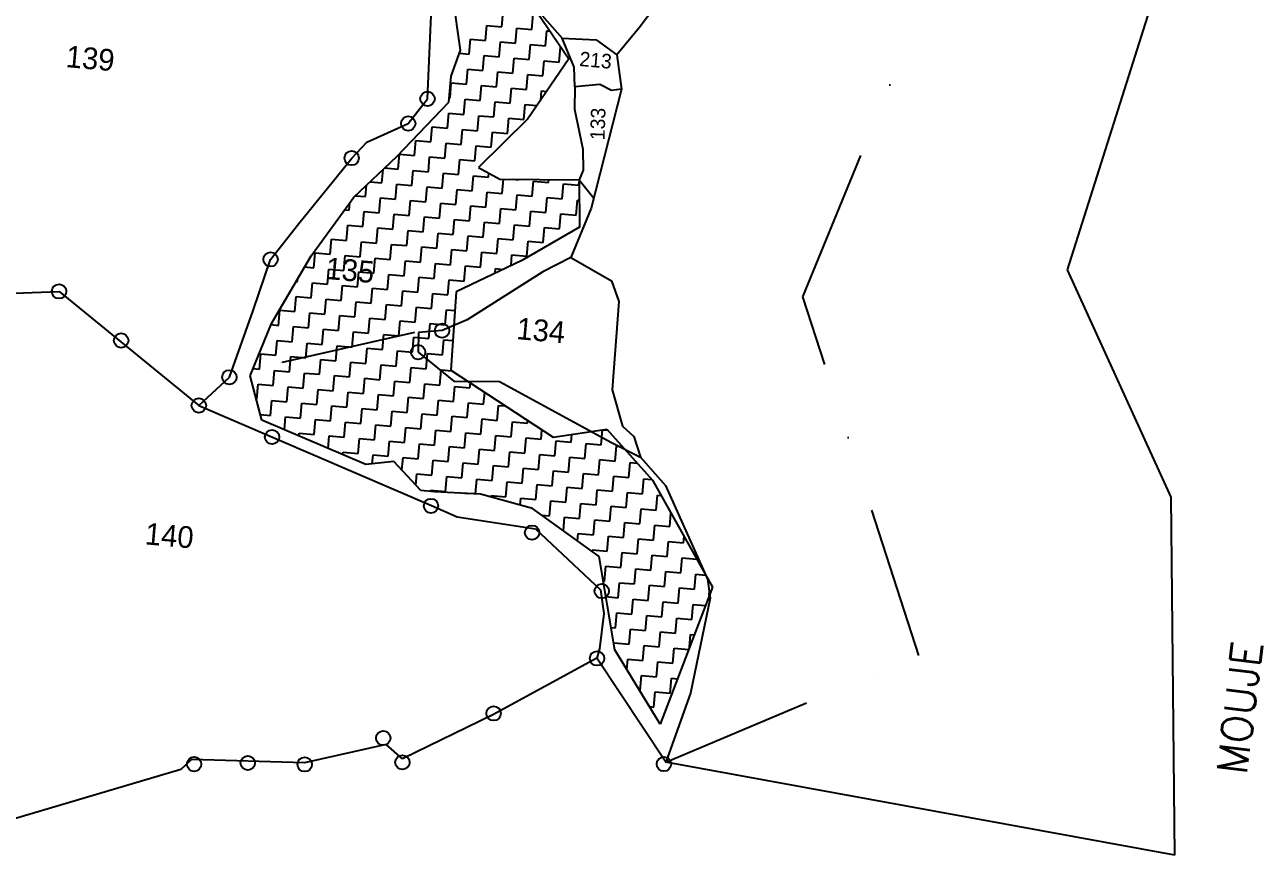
# Model space of a CAD drawing. Header units: metres. Extents: x 333510 to 337908, y 1785719 to 1790014.
# Drawn here: x 335226 to 336254, y 1785780 to 1786470 of the extents above; entities that cross this region are included whole.
import ezdxf

# ---------------------------------------------------------------- set-up
doc = ezdxf.new("R2010")
doc.units = ezdxf.units.M
doc.header["$MEASUREMENT"] = 0
doc.linetypes.add('DASHDOT', pattern=[25.4, 12.7, -6.35, 0, -6.35])
for name, color, linetype in [('OFF', 1, 'Continuous'), ('POLY_HATCH', 12, 'Continuous'), ('POLY_PARCEL', 6, 'Continuous'), ('POLY_WATER', 4, 'Continuous'), ('SYM_ARROW', 1, 'Continuous'), ('TEXT_MAPOUT', 7, 'Continuous'), ('TEXT_PARCEL', 7, 'Continuous'), ('V_BOUND_LINE', 7, 'Continuous'), ('V_BOUND_STREAM_LINE', 7, 'DASHDOT')]:
    doc.layers.add(name, color=color, linetype=linetype)
doc.styles.get("Standard").update_dxf_attribs({"font": 'simplex.shx'})
doc.styles.add('TEXT_MAP', font='', dxfattribs={"height": 0.3})
doc.styles.get('TEXT_MAP').set_extended_font_data('Kruti Dev 050')

msp = doc.modelspace()

# ---------------------------------------------------------------- linework, layer by layer
for centre in [(335560.3, 1786408.6), (335544.3, 1786388.1), (335497.3, 1786359.4), (335429.9, 1786275.2), (335254.2, 1786248.6), (335572.4, 1786216), (335305.8, 1786207.8), (335552.5, 1786198.1), (335395.7, 1786177.3), (335370.3, 1786153.8), (335431.2, 1786127.6), (335563.2, 1786070.4), (335647.2, 1786048.2), (335705.1, 1785999.6), (335701.2, 1785943.7), (335615.2, 1785898), (335523.5, 1785877.5), (335366.4, 1785855.8), (335411, 1785856.8), (335458.3, 1785855.6), (335539.5, 1785857.3), (335756.7, 1785855.9)]:
    msp.add_circle(centre, 5.98)
at = {"layer": 'OFF'}
msp.add_line((336181.2, 1785780.1), (335758.2, 1785857.5), dxfattribs=at)
at = {"layer": 'POLY_HATCH'}
for p, q in [((335587.7, 1786448.9), (335577, 1786524)), ((335641, 1786495.9), (335677.7, 1786441.8)), ((335580.1, 1786427.5), (335587.7, 1786448.9)), ((335677.7, 1786441.8), (335643.7, 1786392)), ((335578.1, 1786405.7), (335580.1, 1786427.5)), ((335534.7, 1786360.8), (335578.1, 1786405.7)), ((335643.7, 1786392), (335602.6, 1786351.4)), ((335499.2, 1786326.8), (335534.7, 1786360.8)), ((335602.6, 1786351.4), (335620.5, 1786341.8)), ((335620.5, 1786341.8), (335686.2, 1786341.4)), ((335686.2, 1786341.4), (335686.7, 1786302.1)), ((335463.6, 1786278.2), (335499.2, 1786326.8)), ((335686.7, 1786302.1), (335638.7, 1786274.3)), ((335430.8, 1786222), (335463.6, 1786278.2)), ((335638.7, 1786274.3), (335584.1, 1786248.3)), ((335584.1, 1786248.3), (335579.7, 1786183.1)), ((335413, 1786178.4), (335430.8, 1786222)), ((335422.6, 1786141.6), (335413, 1786178.4)), ((335579.7, 1786183.1), (335664.6, 1786127.4)), ((335509, 1786104.7), (335422.6, 1786141.6)), ((335664.6, 1786127.4), (335709.4, 1786134.2)), ((335709.4, 1786134.2), (335747.3, 1786091.7)), ((335532.4, 1786107.2), (335509, 1786104.7)), ((335554.7, 1786083.2), (335532.4, 1786107.2)), ((335566.2, 1786082.2), (335554.7, 1786083.2)), ((335604.3, 1786080), (335566.2, 1786082.2)), ((335747.3, 1786091.7), (335797.1, 1786003)), ((335647.4, 1786068.1), (335604.3, 1786080)), ((335703, 1786028.4), (335647.4, 1786068.1)), ((335715.9, 1785950.8), (335703, 1786028.4)), ((335797.1, 1786003), (335753.5, 1785889)), ((335753.5, 1785889), (335715.9, 1785950.8))]:
    msp.add_line(p, q, dxfattribs=at)
at = {"layer": 'POLY_HATCH', "linetype": 'Continuous'}
for p, q in [((335622, 1786468.5), (335623.1, 1786481)), ((335647, 1786466.3), (335648.1, 1786478.8)), ((335608.4, 1786457.1), (335609.5, 1786469.6)), ((335609.5, 1786469.6), (335622, 1786468.5)), ((335633.4, 1786454.9), (335634.5, 1786467.4)), ((335634.5, 1786467.4), (335647, 1786466.3)), ((335658.4, 1786452.7), (335659.5, 1786465.2)), ((335659.5, 1786465.2), (335662, 1786465)), ((335594.8, 1786445.7), (335595.9, 1786458.2)), ((335595.9, 1786458.2), (335608.4, 1786457.1)), ((335619.8, 1786443.5), (335620.9, 1786456)), ((335620.9, 1786456), (335633.4, 1786454.9)), ((335644.8, 1786441.3), (335645.9, 1786453.8)), ((335645.9, 1786453.8), (335658.4, 1786452.7)), ((335586.8, 1786446.4), (335594.8, 1786445.7)), ((335606.2, 1786432.1), (335607.3, 1786444.6)), ((335607.3, 1786444.6), (335619.8, 1786443.5)), ((335631.2, 1786429.9), (335632.3, 1786442.4)), ((335632.3, 1786442.4), (335644.8, 1786441.3)), ((335669.8, 1786439.1), (335670.9, 1786451.6)), ((335670.9, 1786451.6), (335671.1, 1786451.6)), ((335592.6, 1786420.7), (335593.7, 1786433.2)), ((335593.7, 1786433.2), (335606.2, 1786432.1)), ((335656.2, 1786427.7), (335657.3, 1786440.2)), ((335657.3, 1786440.2), (335669.8, 1786439.1)), ((335579, 1786409.3), (335580.1, 1786421.8)), ((335580.1, 1786421.8), (335592.6, 1786420.7)), ((335617.6, 1786418.5), (335618.7, 1786431)), ((335618.7, 1786431), (335631.2, 1786429.9)), ((335642.6, 1786416.3), (335643.7, 1786428.8)), ((335643.7, 1786428.8), (335656.2, 1786427.7)), ((335604, 1786407.1), (335605.1, 1786419.6)), ((335605.1, 1786419.6), (335617.6, 1786418.5)), ((335629, 1786404.9), (335630.1, 1786417.4)), ((335630.1, 1786417.4), (335642.6, 1786416.3)), ((335654.4, 1786407.6), (335655.1, 1786415.2)), ((335655.1, 1786415.2), (335659.3, 1786414.8)), ((335578.5, 1786409.4), (335579, 1786409.3)), ((335590.4, 1786395.7), (335591.5, 1786408.2)), ((335591.5, 1786408.2), (335604, 1786407.1)), ((335615.4, 1786393.5), (335616.5, 1786406)), ((335616.5, 1786406), (335629, 1786404.9)), ((335640.4, 1786391.3), (335641.5, 1786403.8)), ((335641.5, 1786403.8), (335651.2, 1786403)), ((335576.8, 1786384.3), (335577.9, 1786396.8)), ((335577.9, 1786396.8), (335590.4, 1786395.7)), ((335601.8, 1786382.1), (335602.9, 1786394.6)), ((335602.9, 1786394.6), (335615.4, 1786393.5)), ((335626.8, 1786379.9), (335627.9, 1786392.4)), ((335627.9, 1786392.4), (335640.4, 1786391.3)), ((335563.2, 1786372.9), (335564.3, 1786385.4)), ((335564.3, 1786385.4), (335576.8, 1786384.3)), ((335588.2, 1786370.7), (335589.3, 1786383.2)), ((335589.3, 1786383.2), (335601.8, 1786382.1)), ((335613.2, 1786368.5), (335614.3, 1786381)), ((335614.3, 1786381), (335626.8, 1786379.9)), ((335549.6, 1786361.6), (335550.7, 1786374)), ((335550.7, 1786374), (335563.2, 1786372.9)), ((335574.6, 1786359.3), (335575.7, 1786371.8)), ((335575.7, 1786371.8), (335588.2, 1786370.7)), ((335536, 1786350.2), (335537.1, 1786362.7)), ((335537.1, 1786362.7), (335549.6, 1786361.6)), ((335561, 1786348), (335562.1, 1786360.5)), ((335562.1, 1786360.5), (335574.6, 1786359.3)), ((335599.6, 1786357.1), (335600.7, 1786369.6)), ((335600.7, 1786369.6), (335613.2, 1786368.5)), ((335522.4, 1786338.8), (335523.4, 1786350)), ((335524.6, 1786351.2), (335536, 1786350.2)), ((335586, 1786345.8), (335587.1, 1786358.2)), ((335587.1, 1786358.2), (335599.6, 1786357.1)), ((335512.6, 1786339.6), (335522.4, 1786338.8)), ((335547.4, 1786336.6), (335548.5, 1786349.1)), ((335548.5, 1786349.1), (335561, 1786348)), ((335572.4, 1786334.4), (335573.5, 1786346.9)), ((335573.5, 1786346.9), (335586, 1786345.8)), ((335597.4, 1786332.2), (335598.5, 1786344.7)), ((335598.5, 1786344.7), (335611, 1786343.6)), ((335611, 1786343.6), (335611.3, 1786346.8)), ((335622.4, 1786330), (335623.4, 1786341.8)), ((335631.2, 1786341.8), (335636, 1786341.3)), ((335636, 1786341.3), (335636, 1786341.7)), ((335647.3, 1786327.8), (335648.4, 1786340.2)), ((335648.4, 1786340.2), (335660.9, 1786339.1)), ((335660.9, 1786339.1), (335661.2, 1786341.6)), ((335685.9, 1786336.9), (335686.2, 1786339.7)), ((335508.8, 1786327.4), (335509.6, 1786336.8)), ((335533.8, 1786325.2), (335534.9, 1786337.7)), ((335534.9, 1786337.7), (335547.4, 1786336.6)), ((335558.8, 1786323), (335559.9, 1786335.5)), ((335559.9, 1786335.5), (335572.4, 1786334.4)), ((335583.8, 1786320.8), (335584.9, 1786333.3)), ((335584.9, 1786333.3), (335597.4, 1786332.2)), ((335608.8, 1786318.6), (335609.9, 1786331.1)), ((335609.9, 1786331.1), (335622.4, 1786330)), ((335633.8, 1786316.4), (335634.9, 1786328.9)), ((335634.9, 1786328.9), (335647.3, 1786327.8)), ((335672.3, 1786325.5), (335673.4, 1786338)), ((335673.4, 1786338), (335685.9, 1786336.9)), ((335495.2, 1786316), (335495.8, 1786322.1)), ((335500.6, 1786328.1), (335508.8, 1786327.4)), ((335520.2, 1786313.8), (335521.3, 1786326.3)), ((335521.3, 1786326.3), (335533.8, 1786325.2)), ((335545.2, 1786311.6), (335546.3, 1786324.1)), ((335546.3, 1786324.1), (335558.8, 1786323)), ((335570.2, 1786309.4), (335571.3, 1786321.9)), ((335571.3, 1786321.9), (335583.8, 1786320.8)), ((335595.2, 1786307.2), (335596.3, 1786319.7)), ((335596.3, 1786319.7), (335608.8, 1786318.6)), ((335658.7, 1786314.2), (335659.8, 1786326.7)), ((335659.8, 1786326.7), (335672.3, 1786325.5)), ((335683.7, 1786312), (335684.8, 1786324.4)), ((335684.8, 1786324.4), (335686.4, 1786324.3)), ((335491.5, 1786316.3), (335495.2, 1786316)), ((335506.6, 1786302.4), (335507.7, 1786314.9)), ((335507.7, 1786314.9), (335520.2, 1786313.8)), ((335531.6, 1786300.2), (335532.7, 1786312.7)), ((335532.7, 1786312.7), (335545.2, 1786311.6)), ((335556.6, 1786298), (335557.7, 1786310.5)), ((335557.7, 1786310.5), (335570.2, 1786309.4)), ((335581.6, 1786295.8), (335582.7, 1786308.3)), ((335582.7, 1786308.3), (335595.2, 1786307.2)), ((335620.2, 1786305), (335621.3, 1786317.5)), ((335621.3, 1786317.5), (335633.8, 1786316.4)), ((335645.1, 1786302.8), (335646.2, 1786315.3)), ((335646.2, 1786315.3), (335658.7, 1786314.2)), ((335670.1, 1786300.6), (335671.2, 1786313.1)), ((335671.2, 1786313.1), (335683.7, 1786312)), ((335493, 1786291), (335494.1, 1786303.5)), ((335494.1, 1786303.5), (335506.6, 1786302.4)), ((335518, 1786288.8), (335519.1, 1786301.3)), ((335519.1, 1786301.3), (335531.6, 1786300.2)), ((335543, 1786286.6), (335544.1, 1786299.1)), ((335544.1, 1786299.1), (335556.6, 1786298)), ((335606.6, 1786293.6), (335607.7, 1786306.1)), ((335607.7, 1786306.1), (335620.2, 1786305)), ((335631.5, 1786291.4), (335632.6, 1786303.9)), ((335632.6, 1786303.9), (335645.1, 1786302.8)), ((335656.5, 1786289.2), (335657.6, 1786301.7)), ((335657.6, 1786301.7), (335670.1, 1786300.6)), ((335479.4, 1786279.6), (335480.5, 1786292.1)), ((335480.5, 1786292.1), (335493, 1786291)), ((335504.4, 1786277.4), (335505.5, 1786289.9)), ((335505.5, 1786289.9), (335518, 1786288.8)), ((335529.4, 1786275.2), (335530.5, 1786287.7)), ((335530.5, 1786287.7), (335543, 1786286.6)), ((335568, 1786284.4), (335569.1, 1786296.9)), ((335569.1, 1786296.9), (335581.6, 1786295.8)), ((335593, 1786282.2), (335594.1, 1786294.7)), ((335594.1, 1786294.7), (335606.6, 1786293.6)), ((335618, 1786280), (335619.1, 1786292.5)), ((335619.1, 1786292.5), (335631.5, 1786291.4)), ((335642.9, 1786277.8), (335644, 1786290.3)), ((335644, 1786290.3), (335656.5, 1786289.2)), ((335465.8, 1786268.2), (335466.9, 1786280.7)), ((335466.9, 1786280.7), (335479.4, 1786279.6)), ((335490.8, 1786266), (335491.9, 1786278.5)), ((335491.9, 1786278.5), (335504.4, 1786277.4)), ((335554.4, 1786273), (335555.5, 1786285.5)), ((335555.5, 1786285.5), (335568, 1786284.4)), ((335579.4, 1786270.8), (335580.5, 1786283.3)), ((335580.5, 1786283.3), (335593, 1786282.2)), ((335604.4, 1786268.6), (335605.5, 1786281.1)), ((335605.5, 1786281.1), (335618, 1786280)), ((335629.7, 1786270), (335630.4, 1786278.9)), ((335630.4, 1786278.9), (335642.9, 1786277.8)), ((335458.2, 1786268.9), (335465.8, 1786268.2)), ((335477.2, 1786254.6), (335478.3, 1786267.1)), ((335478.3, 1786267.1), (335490.8, 1786266)), ((335515.8, 1786263.8), (335516.9, 1786276.3)), ((335516.9, 1786276.3), (335529.4, 1786275.2)), ((335540.8, 1786261.6), (335541.9, 1786274.1)), ((335541.9, 1786274.1), (335554.4, 1786273)), ((335565.8, 1786259.4), (335566.9, 1786271.9)), ((335566.9, 1786271.9), (335579.4, 1786270.8)), ((335590.8, 1786257.2), (335591.9, 1786269.7)), ((335591.9, 1786269.7), (335604.4, 1786268.6)), ((335616.5, 1786263.7), (335616.9, 1786267.5)), ((335616.9, 1786267.5), (335623.3, 1786266.9)), ((335451.2, 1786256.9), (335452.2, 1786256.8)), ((335452.2, 1786256.8), (335452.4, 1786259.1)), ((335502.2, 1786252.4), (335503.3, 1786264.9)), ((335503.3, 1786264.9), (335515.8, 1786263.8)), ((335527.2, 1786250.2), (335528.3, 1786262.7)), ((335528.3, 1786262.7), (335540.8, 1786261.6)), ((335552.2, 1786248), (335553.3, 1786260.5)), ((335553.3, 1786260.5), (335565.8, 1786259.4)), ((335577.2, 1786245.8), (335578.3, 1786258.3)), ((335578.3, 1786258.3), (335590.8, 1786257.2)), ((335463.6, 1786243.2), (335464.7, 1786255.7)), ((335464.7, 1786255.7), (335477.2, 1786254.6)), ((335488.6, 1786241), (335489.7, 1786253.5)), ((335489.7, 1786253.5), (335502.2, 1786252.4)), ((335513.6, 1786238.8), (335514.7, 1786251.3)), ((335514.7, 1786251.3), (335527.2, 1786250.2)), ((335538.6, 1786236.6), (335539.7, 1786249.1)), ((335539.7, 1786249.1), (335552.2, 1786248)), ((335563.6, 1786234.4), (335564.7, 1786246.9)), ((335564.7, 1786246.9), (335577.2, 1786245.8)), ((335450, 1786231.8), (335451.1, 1786244.3)), ((335451.1, 1786244.3), (335463.6, 1786243.2)), ((335475, 1786229.6), (335476.1, 1786242.1)), ((335476.1, 1786242.1), (335488.6, 1786241)), ((335500, 1786227.4), (335501.1, 1786239.9)), ((335501.1, 1786239.9), (335513.6, 1786238.8)), ((335525, 1786225.2), (335526.1, 1786237.7)), ((335526.1, 1786237.7), (335538.6, 1786236.6)), ((335436.4, 1786220.4), (335437.5, 1786232.9)), ((335437.5, 1786232.9), (335450, 1786231.8)), ((335461.4, 1786218.2), (335462.5, 1786230.7)), ((335462.5, 1786230.7), (335475, 1786229.6)), ((335486.4, 1786216), (335487.5, 1786228.5)), ((335487.5, 1786228.5), (335500, 1786227.4)), ((335511.4, 1786213.8), (335512.5, 1786226.3)), ((335512.5, 1786226.3), (335525, 1786225.2)), ((335550, 1786223), (335551.1, 1786235.5)), ((335551.1, 1786235.5), (335563.6, 1786234.4)), ((335575, 1786220.8), (335576.1, 1786233.3)), ((335576.1, 1786233.3), (335583.1, 1786232.7)), ((335430.4, 1786221), (335436.4, 1786220.4)), ((335447.8, 1786206.8), (335448.9, 1786219.3)), ((335448.9, 1786219.3), (335461.4, 1786218.2)), ((335472.8, 1786204.6), (335473.9, 1786217.1)), ((335473.9, 1786217.1), (335486.4, 1786216)), ((335536.4, 1786211.6), (335537.5, 1786224.1)), ((335537.5, 1786224.1), (335550, 1786223)), ((335561.4, 1786209.4), (335562.5, 1786221.9)), ((335562.5, 1786221.9), (335575, 1786220.8)), ((335434.2, 1786195.5), (335435.3, 1786207.9)), ((335435.3, 1786207.9), (335447.8, 1786206.8)), ((335459.2, 1786193.3), (335460.3, 1786205.7)), ((335460.3, 1786205.7), (335472.8, 1786204.6)), ((335497.8, 1786202.4), (335498.9, 1786214.9)), ((335498.9, 1786214.9), (335511.4, 1786213.8)), ((335522.8, 1786200.2), (335523.9, 1786212.7)), ((335523.9, 1786212.7), (335536.4, 1786211.6)), ((335547.8, 1786198), (335548.9, 1786210.5)), ((335548.9, 1786210.5), (335561.4, 1786209.4)), ((335572.8, 1786195.8), (335573.9, 1786208.3)), ((335573.9, 1786208.3), (335581.4, 1786207.7)), ((335420.6, 1786184.1), (335421.7, 1786196.6)), ((335421.7, 1786196.6), (335434.2, 1786195.5)), ((335484.2, 1786191), (335485.3, 1786203.5)), ((335485.3, 1786203.5), (335497.8, 1786202.4)), ((335509.2, 1786188.8), (335510.3, 1786201.3)), ((335510.3, 1786201.3), (335522.8, 1786200.2)), ((335534.2, 1786186.6), (335535.3, 1786199.1)), ((335535.3, 1786199.1), (335547.8, 1786198)), ((335559.2, 1786184.4), (335560.3, 1786196.9)), ((335560.3, 1786196.9), (335572.8, 1786195.8)), ((335445.6, 1786181.9), (335446.7, 1786194.4)), ((335446.7, 1786194.4), (335459.2, 1786193.3)), ((335470.6, 1786179.7), (335471.7, 1786192.1)), ((335471.7, 1786192.1), (335484.2, 1786191)), ((335495.6, 1786177.5), (335496.7, 1786189.9)), ((335496.7, 1786189.9), (335509.2, 1786188.8)), ((335520.6, 1786175.2), (335521.7, 1786187.7)), ((335521.7, 1786187.7), (335534.2, 1786186.6)), ((335545.6, 1786173), (335546.7, 1786185.5)), ((335546.7, 1786185.5), (335559.2, 1786184.4)), ((335415.5, 1786184.5), (335420.6, 1786184.1)), ((335432, 1786170.5), (335433.1, 1786183)), ((335433.1, 1786183), (335445.6, 1786181.9)), ((335457, 1786168.3), (335458.1, 1786180.8)), ((335458.1, 1786180.8), (335470.6, 1786179.7)), ((335482, 1786166.1), (335483.1, 1786178.6)), ((335483.1, 1786178.6), (335495.6, 1786177.5)), ((335507, 1786163.9), (335508.1, 1786176.4)), ((335508.1, 1786176.4), (335520.6, 1786175.2)), ((335570.6, 1786170.8), (335571.7, 1786183.3)), ((335571.7, 1786183.3), (335580.5, 1786182.6)), ((335418.4, 1786159.1), (335419.5, 1786171.6)), ((335419.5, 1786171.6), (335432, 1786170.5)), ((335443.4, 1786156.9), (335444.5, 1786169.4)), ((335444.5, 1786169.4), (335457, 1786168.3)), ((335468.4, 1786154.7), (335469.5, 1786167.2)), ((335469.5, 1786167.2), (335482, 1786166.1)), ((335493.4, 1786152.5), (335494.5, 1786165)), ((335494.5, 1786165), (335507, 1786163.9)), ((335532, 1786161.7), (335533.1, 1786174.1)), ((335533.1, 1786174.1), (335545.6, 1786173)), ((335557, 1786159.5), (335558.1, 1786171.9)), ((335558.1, 1786171.9), (335570.6, 1786170.8)), ((335581.9, 1786157.2), (335583.1, 1786169.7)), ((335583.1, 1786169.7), (335595.5, 1786168.6)), ((335595.5, 1786168.6), (335595.9, 1786172.5)), ((335606.9, 1786155), (335607.8, 1786164.7)), ((335418, 1786159.1), (335418.4, 1786159.1)), ((335429.8, 1786145.5), (335430.9, 1786158)), ((335430.9, 1786158), (335443.4, 1786156.9)), ((335454.8, 1786143.3), (335455.9, 1786155.8)), ((335455.9, 1786155.8), (335468.4, 1786154.7)), ((335518.4, 1786150.3), (335519.5, 1786162.8)), ((335519.5, 1786162.8), (335532, 1786161.7)), ((335543.4, 1786148.1), (335544.5, 1786160.6)), ((335544.5, 1786160.6), (335557, 1786159.5)), ((335568.4, 1786145.9), (335569.5, 1786158.3)), ((335569.5, 1786158.3), (335581.9, 1786157.2)), ((335593.3, 1786143.7), (335594.4, 1786156.1)), ((335594.4, 1786156.1), (335606.9, 1786155)), ((335421.3, 1786146.2), (335429.8, 1786145.5)), ((335441.4, 1786133.5), (335442.3, 1786144.4)), ((335442.3, 1786144.4), (335454.8, 1786143.3)), ((335479.8, 1786141.1), (335480.9, 1786153.6)), ((335480.9, 1786153.6), (335493.4, 1786152.5)), ((335504.8, 1786138.9), (335505.9, 1786151.4)), ((335505.9, 1786151.4), (335518.4, 1786150.3)), ((335529.8, 1786136.7), (335530.9, 1786149.2)), ((335530.9, 1786149.2), (335543.4, 1786148.1)), ((335554.8, 1786134.5), (335555.9, 1786147)), ((335555.9, 1786147), (335568.4, 1786145.9)), ((335579.7, 1786132.3), (335580.8, 1786144.8)), ((335580.8, 1786144.8), (335593.3, 1786143.7)), ((335618.3, 1786141.4), (335619.4, 1786153.9)), ((335619.4, 1786153.9), (335624.9, 1786153.5)), ((335466.2, 1786129.7), (335467.3, 1786142.2)), ((335467.3, 1786142.2), (335479.8, 1786141.1)), ((335491.2, 1786127.5), (335492.3, 1786140)), ((335492.3, 1786140), (335504.8, 1786138.9)), ((335516.2, 1786125.3), (335517.3, 1786137.8)), ((335517.3, 1786137.8), (335529.8, 1786136.7)), ((335541.2, 1786123.1), (335542.3, 1786135.6)), ((335542.3, 1786135.6), (335554.8, 1786134.5)), ((335604.7, 1786130.1), (335605.8, 1786142.6)), ((335605.8, 1786142.6), (335618.3, 1786141.4)), ((335629.7, 1786127.9), (335630.8, 1786140.3)), ((335630.8, 1786140.3), (335643.3, 1786139.2)), ((335643.3, 1786139.2), (335643.5, 1786141.3)), ((335654.7, 1786125.7), (335655.4, 1786133.4)), ((335704.7, 1786121.2), (335705.8, 1786133.6)), ((335706.2, 1786133.7), (335710.1, 1786133.4)), ((335453.5, 1786128.4), (335453.7, 1786130.8)), ((335453.7, 1786130.8), (335466.2, 1786129.7)), ((335477.8, 1786118), (335478.7, 1786128.6)), ((335478.7, 1786128.6), (335491.2, 1786127.5)), ((335502.6, 1786113.9), (335503.7, 1786126.4)), ((335503.7, 1786126.4), (335516.2, 1786125.3)), ((335527.6, 1786111.7), (335528.7, 1786124.2)), ((335528.7, 1786124.2), (335541.2, 1786123.1)), ((335566.2, 1786120.9), (335567.3, 1786133.4)), ((335567.3, 1786133.4), (335579.7, 1786132.3)), ((335591.1, 1786118.7), (335592.2, 1786131.2)), ((335592.2, 1786131.2), (335604.7, 1786130.1)), ((335616.1, 1786116.5), (335617.2, 1786129)), ((335617.2, 1786129), (335629.7, 1786127.9)), ((335641.1, 1786114.3), (335642.2, 1786126.8)), ((335642.2, 1786126.8), (335654.7, 1786125.7)), ((335666.1, 1786112.1), (335667.2, 1786124.5)), ((335667.2, 1786124.5), (335679.7, 1786123.4)), ((335679.7, 1786123.4), (335680.3, 1786129.8)), ((335489.9, 1786112.8), (335490.1, 1786115)), ((335490.1, 1786115), (335502.6, 1786113.9)), ((335552.6, 1786109.5), (335553.7, 1786122)), ((335553.7, 1786122), (335566.2, 1786120.9)), ((335577.5, 1786107.3), (335578.6, 1786119.8)), ((335578.6, 1786119.8), (335591.1, 1786118.7)), ((335602.5, 1786105.1), (335603.6, 1786117.6)), ((335603.6, 1786117.6), (335616.1, 1786116.5)), ((335627.5, 1786102.9), (335628.6, 1786115.4)), ((335628.6, 1786115.4), (335641.1, 1786114.3)), ((335652.5, 1786100.7), (335653.6, 1786113.2)), ((335653.6, 1786113.2), (335666.1, 1786112.1)), ((335691.1, 1786109.9), (335692.2, 1786122.3)), ((335692.2, 1786122.3), (335704.7, 1786121.2)), ((335716.1, 1786107.6), (335717.2, 1786120.1)), ((335717.2, 1786120.1), (335722.3, 1786119.7)), ((335514.4, 1786105.2), (335515.1, 1786112.8)), ((335515.1, 1786112.8), (335527.6, 1786111.7)), ((335539.1, 1786100), (335540.1, 1786110.6)), ((335540.1, 1786110.6), (335552.6, 1786109.5)), ((335563.9, 1786095.9), (335565, 1786108.4)), ((335565, 1786108.4), (335577.5, 1786107.3)), ((335588.9, 1786093.7), (335590, 1786106.2)), ((335590, 1786106.2), (335602.5, 1786105.1)), ((335613.9, 1786091.5), (335615, 1786104)), ((335615, 1786104), (335627.5, 1786102.9)), ((335677.5, 1786098.5), (335678.6, 1786111)), ((335678.6, 1786111), (335691.1, 1786109.9)), ((335702.5, 1786096.3), (335703.6, 1786108.8)), ((335703.6, 1786108.8), (335716.1, 1786107.6)), ((335727.5, 1786094.1), (335728.6, 1786106.5)), ((335728.6, 1786106.5), (335734.5, 1786106)), ((335550.6, 1786087.6), (335551.5, 1786097)), ((335551.5, 1786097), (335563.9, 1786095.9)), ((335575.3, 1786082.3), (335576.4, 1786094.8)), ((335576.4, 1786094.8), (335588.9, 1786093.7)), ((335600.3, 1786080.3), (335601.4, 1786092.6)), ((335601.4, 1786092.6), (335613.9, 1786091.5)), ((335638.9, 1786089.3), (335640, 1786101.8)), ((335640, 1786101.8), (335652.5, 1786100.7)), ((335663.9, 1786087.1), (335665, 1786099.6)), ((335665, 1786099.6), (335677.5, 1786098.5)), ((335688.9, 1786084.9), (335690, 1786097.4)), ((335690, 1786097.4), (335702.5, 1786096.3)), ((335713.9, 1786082.7), (335715, 1786095.2)), ((335715, 1786095.2), (335727.5, 1786094.1)), ((335738.9, 1786080.5), (335740, 1786093)), ((335740, 1786093), (335746.7, 1786092.4)), ((335562.8, 1786083.4), (335575.3, 1786082.3)), ((335562.8, 1786082.5), (335562.8, 1786083.4)), ((335625.3, 1786077.9), (335626.4, 1786090.4)), ((335626.4, 1786090.4), (335638.9, 1786089.3)), ((335650.3, 1786075.7), (335651.4, 1786088.2)), ((335651.4, 1786088.2), (335663.9, 1786087.1)), ((335675.3, 1786073.5), (335676.4, 1786086)), ((335676.4, 1786086), (335688.9, 1786084.9)), ((335700.3, 1786071.3), (335701.4, 1786083.8)), ((335701.4, 1786083.8), (335713.9, 1786082.7)), ((335587.8, 1786081.2), (335594.7, 1786080.6)), ((335587.8, 1786081), (335587.8, 1786081.2)), ((335612.7, 1786077.7), (335612.8, 1786079)), ((335612.8, 1786079), (335625.3, 1786077.9)), ((335637.3, 1786070.9), (335637.8, 1786076.8)), ((335637.8, 1786076.8), (335650.3, 1786075.7)), ((335661.7, 1786062.1), (335662.8, 1786074.6)), ((335662.8, 1786074.6), (335675.3, 1786073.5)), ((335686.7, 1786059.9), (335687.8, 1786072.4)), ((335687.8, 1786072.4), (335700.3, 1786071.3)), ((335725.3, 1786069.1), (335726.4, 1786081.6)), ((335726.4, 1786081.6), (335738.9, 1786080.5)), ((335750.3, 1786066.9), (335751.4, 1786079.4)), ((335751.4, 1786079.4), (335754.3, 1786079.1)), ((335655, 1786062.7), (335661.7, 1786062.1)), ((335711.7, 1786057.7), (335712.8, 1786070.2)), ((335712.8, 1786070.2), (335725.3, 1786069.1)), ((335736.7, 1786055.5), (335737.8, 1786068)), ((335737.8, 1786068), (335750.3, 1786066.9)), ((335761.6, 1786053.3), (335762.6, 1786064.4)), ((335673.2, 1786049.7), (335674.2, 1786061)), ((335674.2, 1786061), (335686.7, 1786059.9)), ((335698.1, 1786046.3), (335699.2, 1786058.8)), ((335699.2, 1786058.8), (335711.7, 1786057.7)), ((335723.1, 1786044.1), (335724.2, 1786056.6)), ((335724.2, 1786056.6), (335736.7, 1786055.5)), ((335748, 1786041.9), (335749.1, 1786054.4)), ((335749.1, 1786054.4), (335761.6, 1786053.3)), ((335685, 1786041.3), (335685.6, 1786047.4)), ((335685.6, 1786047.4), (335698.1, 1786046.3)), ((335709.5, 1786032.7), (335710.6, 1786045.2)), ((335710.6, 1786045.2), (335723.1, 1786044.1)), ((335734.5, 1786030.5), (335735.6, 1786043)), ((335735.6, 1786043), (335748, 1786041.9)), ((335773, 1786039.7), (335773.5, 1786045)), ((335696.9, 1786032.8), (335697, 1786033.8)), ((335697, 1786033.8), (335709.5, 1786032.7)), ((335720.9, 1786019.1), (335722, 1786031.6)), ((335722, 1786031.6), (335734.5, 1786030.5)), ((335759.4, 1786028.3), (335760.5, 1786040.8)), ((335760.5, 1786040.8), (335773, 1786039.7)), ((335745.8, 1786016.9), (335746.9, 1786029.4)), ((335746.9, 1786029.4), (335759.4, 1786028.3)), ((335770.8, 1786014.7), (335771.9, 1786027.2)), ((335771.9, 1786027.2), (335784.1, 1786026.1)), ((335707.3, 1786007.7), (335708.4, 1786020.2)), ((335708.4, 1786020.2), (335720.9, 1786019.1)), ((335732.2, 1786005.5), (335733.4, 1786018)), ((335733.4, 1786018), (335745.8, 1786016.9)), ((335757.2, 1786003.3), (335758.3, 1786015.8)), ((335758.3, 1786015.8), (335770.8, 1786014.7)), ((335782.2, 1786001.1), (335783.3, 1786013.6)), ((335783.3, 1786013.6), (335791.5, 1786012.9)), ((335706.5, 1786007.8), (335707.3, 1786007.7)), ((335718.7, 1785994.1), (335719.8, 1786006.6)), ((335719.8, 1786006.6), (335732.2, 1786005.5)), ((335743.6, 1785991.9), (335744.7, 1786004.4)), ((335744.7, 1786004.4), (335757.2, 1786003.3)), ((335768.6, 1785989.7), (335769.7, 1786002.2)), ((335769.7, 1786002.2), (335782.2, 1786001.1)), ((335794.4, 1785995.9), (335794.7, 1786000)), ((335794.7, 1786000), (335795.9, 1785999.9)), ((335708.6, 1785995), (335718.7, 1785994.1)), ((335730, 1785980.5), (335731.1, 1785993)), ((335731.1, 1785993), (335743.6, 1785991.9)), ((335755, 1785978.3), (335756.1, 1785990.8)), ((335756.1, 1785990.8), (335768.6, 1785989.7)), ((335716.5, 1785969.1), (335717.6, 1785981.6)), ((335717.6, 1785981.6), (335730, 1785980.5)), ((335741.4, 1785966.9), (335742.5, 1785979.4)), ((335742.5, 1785979.4), (335755, 1785978.3)), ((335780, 1785976.1), (335781.1, 1785988.6)), ((335781.1, 1785988.6), (335791.2, 1785987.7)), ((335712.8, 1785969.4), (335716.5, 1785969.1)), ((335766.4, 1785964.7), (335767.5, 1785977.2)), ((335767.5, 1785977.2), (335780, 1785976.1)), ((335727.8, 1785955.5), (335728.9, 1785968)), ((335728.9, 1785968), (335741.4, 1785966.9)), ((335752.8, 1785953.3), (335753.9, 1785965.8)), ((335753.9, 1785965.8), (335766.4, 1785964.7)), ((335778, 1785953.1), (335778.9, 1785963.6)), ((335778.9, 1785963.6), (335781.9, 1785963.3)), ((335715.2, 1785955), (335715.3, 1785956.6)), ((335715.3, 1785956.6), (335727.8, 1785955.5)), ((335739.2, 1785941.9), (335740.3, 1785954.4)), ((335740.3, 1785954.4), (335752.8, 1785953.3)), ((335764.2, 1785939.7), (335765.3, 1785952.2)), ((335765.3, 1785952.2), (335777.3, 1785951.2)), ((335726, 1785934.3), (335726.7, 1785943)), ((335726.7, 1785943), (335739.2, 1785941.9)), ((335750.6, 1785928.3), (335751.7, 1785940.8)), ((335751.7, 1785940.8), (335764.2, 1785939.7)), ((335737, 1785916.9), (335738.1, 1785929.4)), ((335738.1, 1785929.4), (335750.6, 1785928.3)), ((335762, 1785914.7), (335763.1, 1785927.2)), ((335763.1, 1785927.2), (335768, 1785926.8)), ((335736.5, 1785917), (335737, 1785916.9)), ((335748.4, 1785903.3), (335749.5, 1785915.8)), ((335749.5, 1785915.8), (335762, 1785914.7)), ((335744.6, 1785903.7), (335748.4, 1785903.3)), ((335752.7, 1785890.4), (335754, 1785890.3))]:
    msp.add_line(p, q, dxfattribs=at)
at = {"layer": 'POLY_PARCEL'}
for p, q in [((335560.3, 1786408.6), (335563.5, 1786484.1)), ((335655.7, 1786477.8), (335672.3, 1786458.9)), ((335672.3, 1786458.9), (335700.3, 1786457.5)), ((335682.1, 1786435), (335672.3, 1786458.9)), ((335700.3, 1786457.5), (335717.5, 1786445.1)), ((335682.8, 1786418.5), (335682.1, 1786435)), ((335682.8, 1786418.5), (335682.3, 1786400.1)), ((335703.6, 1786420.6), (335682.8, 1786418.5)), ((335713.3, 1786415.6), (335703.6, 1786420.6)), ((335721.6, 1786416.5), (335713.3, 1786415.6)), ((335544.3, 1786388.1), (335560.3, 1786408.6)), ((335682.3, 1786400.1), (335689.4, 1786366.7)), ((335509.8, 1786372.6), (335544.3, 1786388.1)), ((335497.3, 1786359.4), (335509.8, 1786372.6)), ((335689.4, 1786366.7), (335689.7, 1786349.2)), ((335453.5, 1786304.9), (335497.3, 1786359.4)), ((335689.7, 1786349.2), (335686.2, 1786341.4)), ((335686.2, 1786341.4), (335698.4, 1786326)), ((335429.9, 1786275.2), (335453.5, 1786304.9)), ((335415.4, 1786232.6), (335429.9, 1786275.2)), ((335679.3, 1786276.9), (335656.1, 1786264.9)), ((335656.1, 1786264.9), (335593.2, 1786225.1)), ((335155.5, 1786244.9), (335254.2, 1786248.6)), ((335254.2, 1786248.6), (335254.2, 1786248.6)), ((335254.2, 1786248.6), (335370.3, 1786153.8)), ((335395.7, 1786177.3), (335415.4, 1786232.6)), ((335572.4, 1786216), (335552.9, 1786214.5)), ((335593.2, 1786225.1), (335572.4, 1786216)), ((335552.9, 1786214.5), (335552.5, 1786198.1)), ((335552.5, 1786198.1), (335582.3, 1786174)), ((335370.3, 1786153.8), (335395.7, 1786177.3)), ((335582.3, 1786174), (335620.2, 1786173.7)), ((335620.2, 1786173.7), (335713.2, 1786123.1)), ((335370.3, 1786153.8), (335563.7, 1786070.8)), ((335713.2, 1786123.1), (335737.2, 1786111)), ((335563.7, 1786070.8), (335585, 1786061.3)), ((335585, 1786061.3), (335649.9, 1786051.2)), ((335649.9, 1786051.2), (335704.1, 1786000.7)), ((335704.1, 1786000.7), (335706.7, 1785981)), ((335706.7, 1785981), (335703.3, 1785951.6)), ((335703.3, 1785951.6), (335701.1, 1785943.8))]:
    msp.add_line(p, q, dxfattribs=at)
at = {"layer": 'POLY_WATER'}
for p, q in [((336092.1, 1786266.6), (336181.7, 1786550.3)), ((335786.8, 1786534.4), (335736.1, 1786467.5)), ((335736.1, 1786467.5), (335717.5, 1786445.1)), ((335717.5, 1786445.1), (335721.6, 1786416.5)), ((335721.6, 1786416.5), (335696.2, 1786317.8)), ((335696.2, 1786317.8), (335679.3, 1786276.9)), ((335679.3, 1786276.9), (335713.3, 1786257.3)), ((335713.3, 1786257.3), (335719.3, 1786240.2)), ((336178.3, 1786077.6), (336092.1, 1786266.6)), ((335719.3, 1786240.2), (335713.7, 1786166.8)), ((335713.7, 1786166.8), (335722.3, 1786136.6)), ((335722.3, 1786136.6), (335731.6, 1786128)), ((335731.6, 1786128), (335737.2, 1786111)), ((335737.2, 1786111), (335758.1, 1786087.4)), ((335758.1, 1786087.4), (335792.8, 1786009.5)), ((336181.2, 1785780.1), (336178.3, 1786077.6)), ((335792.8, 1786009.5), (335795.1, 1785993.7)), ((335795.1, 1785993.7), (335778.9, 1785914.8)), ((335778.9, 1785914.8), (335758.2, 1785857.5))]:
    msp.add_line(p, q, dxfattribs=at)
at = {"layer": 'SYM_ARROW'}
msp.add_lwpolyline([(335439.8, 1786189.8), (335549.7, 1786214.6)], dxfattribs=at)
msp.add_solid([(335439.9, 1786189.5), (335438, 1786189.4), (335439.7, 1786190)], dxfattribs=at)
at = {"layer": 'V_BOUND_LINE'}
for p, q in [((335701.1, 1785943.8), (335614.7, 1785896.9)), ((335758.2, 1785857.5), (335701.1, 1785943.8)), ((335614.7, 1785896.9), (335539.4, 1785860.2)), ((335526, 1785872.1), (335458.1, 1785856.8)), ((335539.4, 1785860.2), (335526, 1785872.1)), ((335364.1, 1785859.6), (335355.4, 1785851.5)), ((335458.1, 1785856.8), (335364.1, 1785859.6)), ((335355.4, 1785851.5), (335215.1, 1785809.8))]:
    msp.add_line(p, q, dxfattribs=at)
at = {"layer": 'V_BOUND_STREAM_LINE', "ltscale": 10}
for p, q in [((335872.2, 1786244), (336019.1, 1786603.2)), ((335968.5, 1785946), (335872.2, 1786244)), ((335758.2, 1785857.5), (335968.5, 1785946))]:
    msp.add_line(p, q, dxfattribs=at)

# ---------------------------------------------------------------- texts
at = {"layer": 'TEXT_MAPOUT'}
msp.add_text('MOUJE', height=25.08, rotation=83.1407, dxfattribs=at).set_placement((336240.9, 1785846.2))
at = {"layer": 'TEXT_PARCEL', "style": 'TEXT_MAP'}
for s, height, rotation, p in [('139', 18.06, 354.9611, (335259.3, 1786435)), ('213', 12.04, 354.9611, (335686.1, 1786435.9)), ('133', 12.04, 88.2355, (335707.4, 1786374.1)), ('135', 18.06, 354.9611, (335475.1, 1786259)), ('134', 18.06, 354.9611, (335633.7, 1786209)), ('140', 18.06, 354.9611, (335325, 1786038.5))]:
    msp.add_text(s, height=height, rotation=rotation, dxfattribs=at).set_placement(p)

doc.saveas('drawing.dxf')
